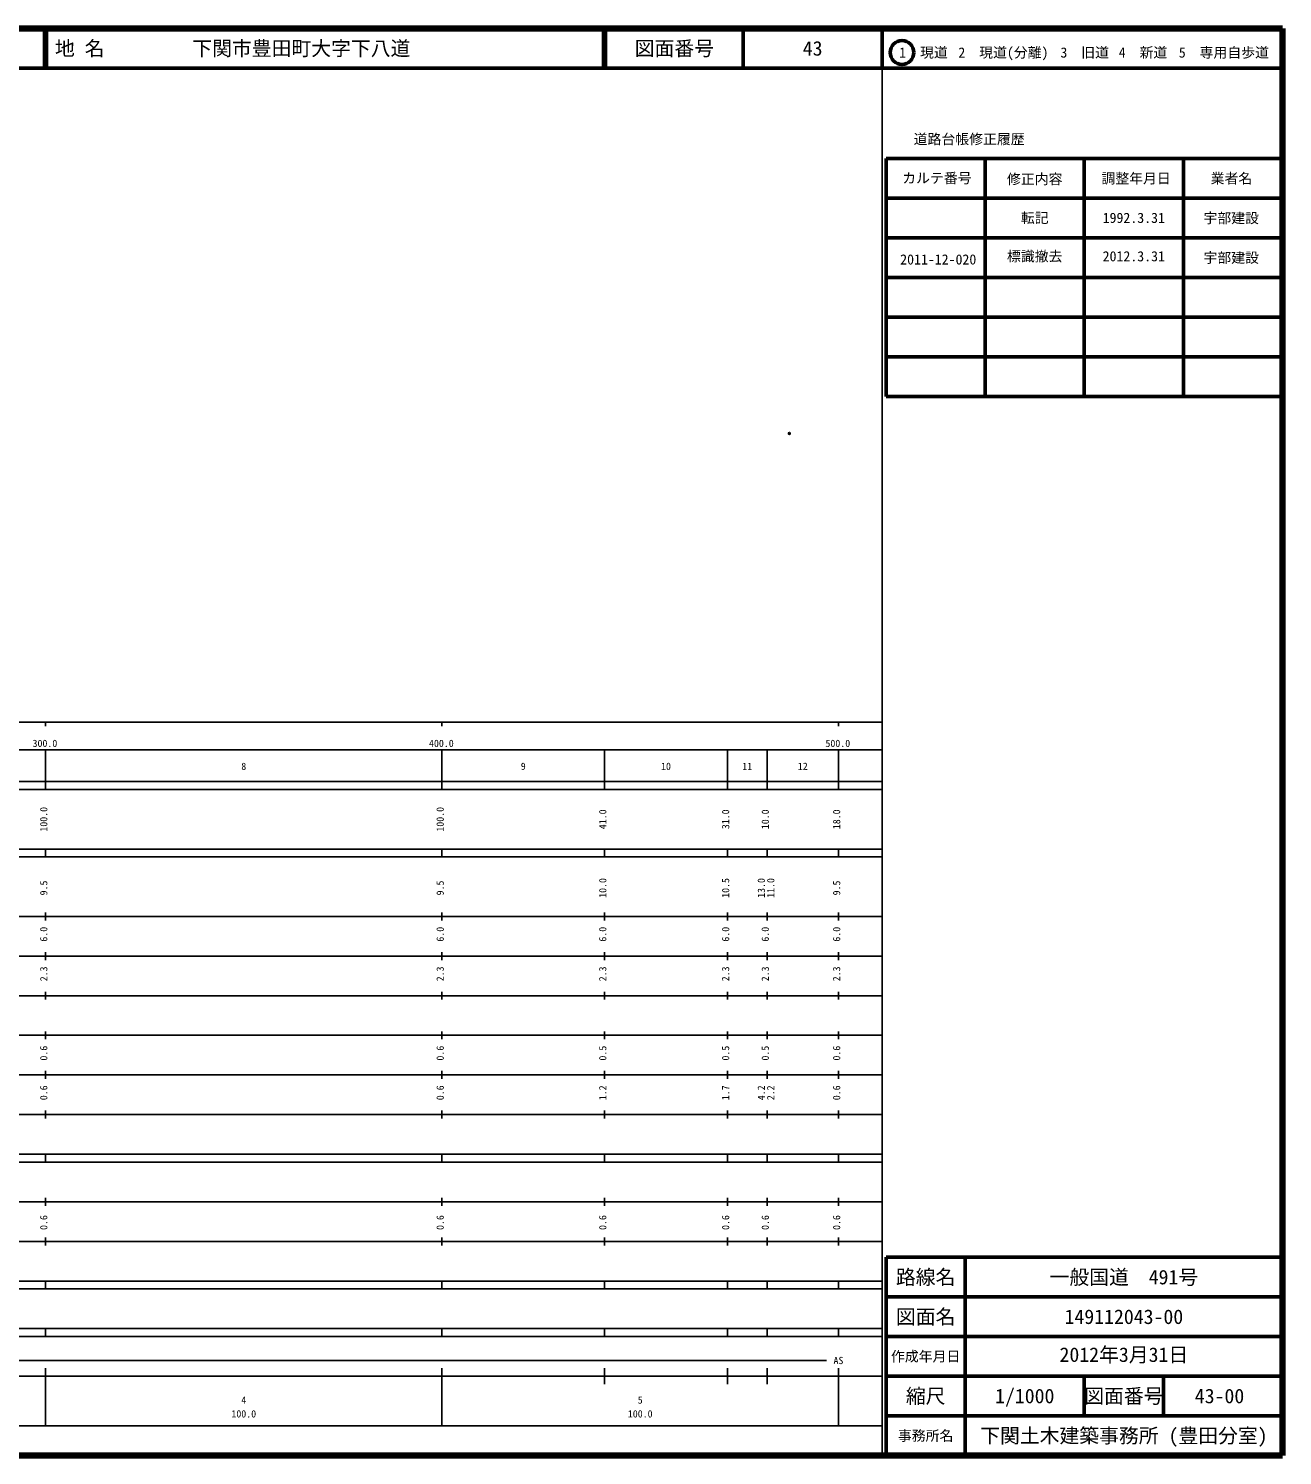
# Model space of a CAD drawing. Units: millimetres on the paper. Extents: x 40 to 680, y 20 to 380.
# Drawn here: x 363.7 to 680, y 20 to 380 of the extents above; entities that cross this region are included whole.
import ezdxf
from ezdxf.enums import TextEntityAlignment as Align

# ---------------------------------------------------------------- set-up
doc = ezdxf.new("R2010")
doc.units = ezdxf.units.MM
doc.header["$PDMODE"] = 32
doc.header["$PDSIZE"] = 0.5
doc.layers.add('M-OTRS', color=6, linetype='Continuous')
doc.layers.add('M-TTL-TXT', color=7, linetype='Continuous')
for name, color, linetype, lineweight in [('M-TTL', 2, 'Continuous', 140), ('M-TTL-BAND', 7, 'Continuous', 25), ('M-TTL-FRAM', 2, 'Continuous', 50), ('M-TTL-LINE', 7, 'Continuous', 50)]:
    doc.layers.add(name, color=color, linetype=linetype, lineweight=lineweight)
doc.styles.add('ＭＳ ゴシック', font='')
doc.styles.get('ＭＳ ゴシック').set_extended_font_data('MS Gothic')

msp = doc.modelspace()

# ---------------------------------------------------------------- linework, layer by layer
at = {"layer": 'M-OTRS'}
msp.add_point((555.615, 277.858), dxfattribs=at)
at = {"layer": 'M-TTL'}
for p, q in [((680, 380), (40, 380)), ((680, 20), (680, 380)), ((40, 20), (680, 20))]:
    msp.add_line(p, q, dxfattribs=at)
at = {"layer": 'M-TTL-BAND'}
for p, q in [((579, 20), (579, 370)), ((40, 205), (579, 205)), ((368, 205), (368, 204)), ((468, 205), (468, 204)), ((568, 205), (568, 204)), ((68, 198), (579, 198)), ((368, 188), (368, 198)), ((468, 188), (468, 198)), ((509, 188), (509, 198)), ((540, 188), (540, 198)), ((550, 188), (550, 198)), ((568, 188), (568, 198)), ((40, 190), (579, 190)), ((40, 188), (579, 188)), ((40, 173), (579, 173)), ((368, 171), (368, 173)), ((468, 171), (468, 173)), ((509, 171), (509, 173)), ((540, 171), (540, 173)), ((550, 171), (550, 173)), ((568, 171), (568, 173)), ((40, 171), (579, 171)), ((40, 156), (579, 156)), ((368, 155), (368, 157)), ((468, 155), (468, 157)), ((509, 155), (509, 157)), ((540, 155), (540, 157)), ((550, 155), (550, 157)), ((568, 155), (568, 157)), ((46, 146), (579, 146)), ((368, 145), (368, 147)), ((468, 145), (468, 147)), ((509, 145), (509, 147)), ((540, 145), (540, 147)), ((550, 145), (550, 147)), ((568, 145), (568, 147)), ((368, 135), (368, 137)), ((468, 135), (468, 137)), ((509, 135), (509, 137)), ((540, 135), (540, 137)), ((550, 135), (550, 137)), ((568, 135), (568, 137)), ((52, 136), (579, 136)), ((46, 126), (579, 126)), ((368, 125), (368, 127)), ((468, 125), (468, 127)), ((509, 125), (509, 127)), ((540, 125), (540, 127)), ((550, 125), (550, 127)), ((568, 125), (568, 127)), ((52, 116), (579, 116)), ((368, 115), (368, 117)), ((468, 115), (468, 117)), ((509, 115), (509, 117)), ((540, 115), (540, 117)), ((550, 115), (550, 117)), ((568, 115), (568, 117)), ((46, 106), (579, 106)), ((368, 105), (368, 107)), ((468, 105), (468, 107)), ((509, 105), (509, 107)), ((540, 105), (540, 107)), ((550, 105), (550, 107)), ((568, 105), (568, 107)), ((40, 96), (579, 96)), ((40, 94), (579, 94)), ((368, 94), (368, 96)), ((468, 94), (468, 96)), ((509, 94), (509, 96)), ((540, 94), (540, 96)), ((550, 94), (550, 96)), ((568, 94), (568, 96)), ((49, 84), (579, 84)), ((368, 83), (368, 85)), ((468, 83), (468, 85)), ((509, 83), (509, 85)), ((540, 83), (540, 85)), ((550, 83), (550, 85)), ((568, 83), (568, 85)), ((40, 74), (579, 74)), ((368, 73), (368, 75)), ((468, 73), (468, 75)), ((509, 73), (509, 75)), ((540, 73), (540, 75)), ((550, 73), (550, 75)), ((568, 73), (568, 75)), ((40, 64), (579, 64)), ((40, 62), (579, 62)), ((368, 62), (368, 64)), ((468, 62), (468, 64)), ((509, 62), (509, 64)), ((540, 62), (540, 64)), ((550, 62), (550, 64)), ((568, 62), (568, 64)), ((40, 52), (579, 52)), ((368, 50), (368, 52)), ((468, 50), (468, 52)), ((509, 50), (509, 52)), ((540, 50), (540, 52)), ((550, 50), (550, 52)), ((568, 50), (568, 52)), ((40, 50), (579, 50)), ((71, 44), (565, 44)), ((40, 40), (579, 40)), ((368, 27.5), (368, 42)), ((468, 27.5), (468, 42)), ((509, 38), (509, 42)), ((540, 38), (540, 42)), ((550, 38), (550, 42)), ((568, 27.5), (568, 42)), ((68, 27.5), (579, 27.5))]:
    msp.add_line(p, q, dxfattribs=at)
at = {"layer": 'M-TTL-FRAM'}
for p, q in [((580, 347.197), (580, 287.197)), ((580, 347.197), (680, 347.197)), ((580, 287.197), (680, 287.197)), ((680, 70), (580, 70)), ((580, 70), (580, 20))]:
    msp.add_line(p, q, dxfattribs=at)
at = {"layer": 'M-TTL-LINE'}
for p, q in [((367.75, 380), (367.75, 370)), ((368.25, 380), (368.25, 370)), ((508.747, 380), (508.747, 370)), ((509.247, 380), (509.247, 370)), ((543.997, 380), (543.997, 370)), ((579, 380), (579, 370)), ((40, 370), (680, 370)), ((605, 347.197), (605, 287.197)), ((630, 347.197), (630, 287.197)), ((655, 347.197), (655, 287.197)), ((580, 337.197), (680, 337.197)), ((580, 327.197), (680, 327.197)), ((580, 317.197), (680, 317.197)), ((580, 307.197), (680, 307.197)), ((580, 297.197), (680, 297.197)), ((600, 70), (600, 20)), ((680, 60), (580, 60)), ((680, 50), (580, 50)), ((680, 40), (580, 40)), ((630, 40), (630, 30)), ((650, 40), (650, 30)), ((680, 30), (580, 30))]:
    msp.add_line(p, q, dxfattribs=at)
msp.add_circle((584.031, 373.958), 3, dxfattribs=at)

# ---------------------------------------------------------------- texts
at = {"layer": 'M-TTL', "style": 'ＭＳ ゴシック'}
msp.add_text('2011-12-020', height=2.566, dxfattribs=at).set_placement((593.175, 321.75), align=Align.MIDDLE_CENTER)
at = {"layer": 'M-TTL-BAND', "style": 'ＭＳ ゴシック'}
for s, p in [('300.0', (367.844, 198.195)), ('400.0', (467.844, 198.195)), ('500.0', (567.844, 198.195)), ('8', (418, 192.405)), ('9', (488.5, 192.405)), ('10', (524.5, 192.405)), ('11', (545, 192.405)), ('12', (559, 192.405)), ('AS', (568, 42.5)), ('4', (418, 32.523)), ('5', (518, 32.523)), ('100.0', (418, 29.033)), ('100.0', (518, 29.033))]:
    msp.add_text(s, height=1.833, dxfattribs=at).set_placement(p, align=Align.BOTTOM_CENTER)
for s, p in [('100.0', (369, 180.5)), ('100.0', (469, 180.5)), ('41.0', (510, 180.5)), ('31.0', (541, 180.5)), ('10.0', (551, 180.5)), ('18.0', (569, 180.5)), ('9.5', (369, 163.174)), ('9.5', (469, 163.174)), ('10.0', (510, 163.174)), ('10.5', (541, 163.174)), ('13.0', (550, 163.174)), ('11.0', (552.37, 163.174)), ('9.5', (569, 163.174)), ('6.0', (369, 151.5)), ('6.0', (469, 151.5)), ('6.0', (510, 151.5)), ('6.0', (541, 151.5)), ('6.0', (551, 151.5)), ('6.0', (569, 151.5)), ('2.3', (369, 141.5)), ('2.3', (469, 141.5)), ('2.3', (510, 141.5)), ('2.3', (541, 141.5)), ('2.3', (551, 141.5)), ('2.3', (569, 141.5)), ('0.6', (369, 121.5)), ('0.6', (469, 121.5)), ('0.5', (510, 121.5)), ('0.5', (541, 121.5)), ('0.5', (551, 121.5)), ('0.6', (569, 121.5)), ('0.6', (369, 111.5)), ('0.6', (469, 111.5)), ('1.2', (510, 111.5)), ('1.7', (541, 111.5)), ('4.2', (550, 111.5)), ('2.2', (552.37, 111.5)), ('0.6', (569, 111.5)), ('0.6', (369, 78.764)), ('0.6', (469, 78.764)), ('0.6', (510, 78.764)), ('0.6', (541, 78.764)), ('0.6', (551, 78.764)), ('0.6', (569, 78.764))]:
    msp.add_text(s, height=1.833, rotation=90, dxfattribs=at).set_placement(p, align=Align.BOTTOM_CENTER)
at = {"layer": 'M-TTL-TXT', "style": 'ＭＳ ゴシック'}
for s, p in [('地 名', (370.38, 375)), ('下関市豊田町大字下八道', (405.024, 375))]:
    msp.add_text(s, height=3.666, dxfattribs=at).set_placement(p, align=Align.MIDDLE_LEFT)
for s, height, p in [('図面番号', 3.666, (526.622, 375)), ('43', 3.666, (561.497, 375)), ('1\u3000現道', 2.566, (589.448, 373.958)), ('2\u3000現道(分離)', 2.566, (609.619, 373.958)), ('3\u3000旧道', 2.566, (630.121, 373.958)), ('4\u3000新道', 2.566, (644.824, 373.958)), ('5\u3000専用自歩道', 2.566, (665.228, 373.958)), ('道路台帳修正履歴', 2.566, (600.968, 352.113)), ('カルテ番号', 2.566, (592.839, 342.277)), ('修正内容', 2.566, (617.509, 342.023)), ('調整年月日', 2.566, (643.089, 342.197)), ('業者名', 2.566, (667.134, 342.197)), ('転記', 2.566, (617.5, 332.245)), ('1992.3.31', 2.566, (642.5, 332.245)), ('宇部建設', 2.566, (667.077, 332.189)), ('宇部建設', 2.566, (667.077, 322.189)), ('路線名', 3.666, (590, 65)), ('路線名', 3.666, (590, 65)), ('一般国道\u3000491号', 3.666, (640, 65)), ('図面名', 3.666, (590, 55)), ('図面名', 3.666, (590, 55)), ('149112043-00', 3.666, (640, 55)), ('作成年月日', 2.566, (590, 45)), ('作成年月日', 2.566, (590, 45)), ('縮尺', 3.666, (590, 35)), ('縮尺', 3.666, (590, 35)), ('1/1000', 3.666, (615, 35)), ('図面番号', 3.666, (640, 35)), ('図面番号', 3.666, (640, 35)), ('43-00', 3.666, (664.125, 35)), ('事務所名', 2.566, (590, 25)), ('事務所名', 2.566, (590, 25)), ('下関土木建築事務所 (豊田分室)', 3.666, (640, 25))]:
    msp.add_text(s, height=height, dxfattribs=at).set_placement(p, align=Align.MIDDLE_CENTER)
for s, height, p in [('標識撤去', 2.566, (617.5, 320.495)), ('2012.3.31', 2.566, (642.5, 320.495)), ('2012年3月31日', 3.666, (640, 42.5))]:
    msp.add_text(s, height=height, dxfattribs=at).set_placement(p, align=Align.BOTTOM_CENTER)

doc.saveas('drawing.dxf')
